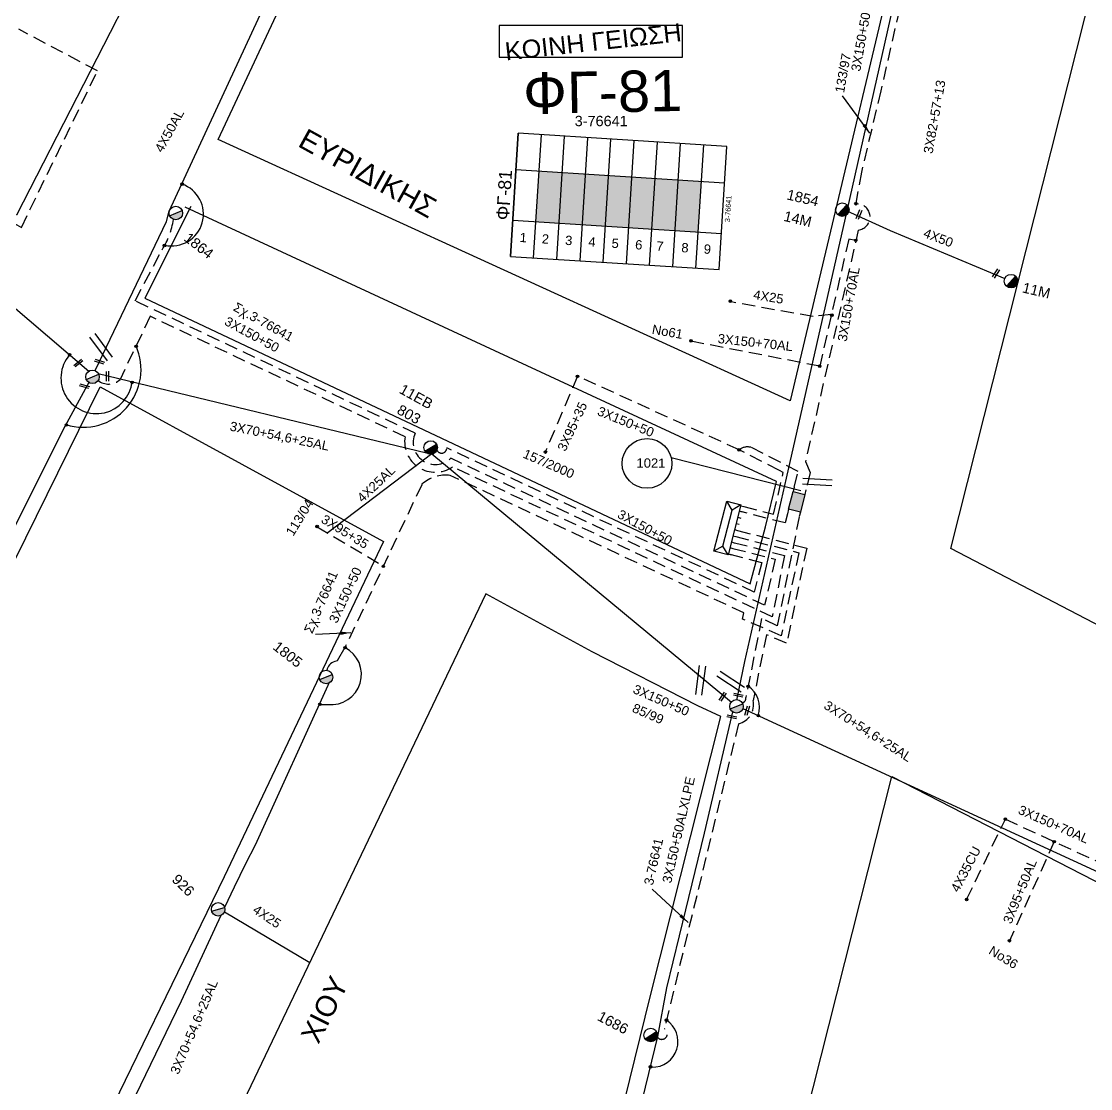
# Model space of a CAD drawing. Header units: millimetres. Extents: x 2087 to 5289, y 222 to 1137.
# Drawn here: x 2795.5 to 2899.1, y 556.6 to 660 of the extents above; entities that cross this region are included whole.
import ezdxf
from ezdxf.enums import TextEntityAlignment as Align

# ---------------------------------------------------------------- set-up
doc = ezdxf.new("R2010")
doc.units = ezdxf.units.MM
doc.linetypes.add('DASHED', pattern=[19.05, 12.7, -6.35])
for name, color, linetype in [('Link Box 4 Διευθύνσεων', 7, 'Continuous'), ('Άγνωστα', 7, 'Continuous'), ('Ασφαλειοκιβώτια Χ.Τ 9 αναχωρήσεων', 7, 'Continuous'), ('Γυμνά εναέρια ΧΤ (3Φ)   4x35CU', 7, 'Continuous'), ('Γυμνά εναέρια ΧΤ και ΦΟΠ (3Φ)   4x50+16AL', 7, 'Continuous'), ('Επιγραφές - Σχήματα', 7, 'Continuous'), ('Καλώδια ΧΤ   3x150+50CU', 7, 'DASHED'), ('Καλώδια ΧΤ   3x150+70AL', 7, 'DASHED'), ('Καλώδια ΧΤ   3x150AL+50CU', 7, 'DASHED'), ('Καλώδια ΧΤ   4x50AL', 7, 'DASHED'), ('Μηχανική τομή', 7, 'Continuous'), ('Στύλος ΦΜ', 7, 'Continuous'), ('Στύλος ΦΜ @ 1', 7, 'Continuous'), ('Συνδέσεις', 7, 'Continuous'), ('Συνεστραμμένα ΧΤ   3x70+54.6+25 AL', 7, 'SYN_LINE'), ('Συνεστραμμενα ΧΤ  4Χ120+25 Al', 7, 'Continuous'), ('Τομή', 7, 'Continuous'), ('Υποσταθμός πόλεως', 7, 'Continuous'), ('Υπόβαθρο ΔΕΗ', 7, 'Continuous'), ('Υπόγεια καλώδια Παροχών ΧΤ   4x25', 7, 'DASHED')]:
    doc.layers.add(name, color=color, linetype=linetype)
doc.styles.add('arial', font='arial.ttf')
doc.styles.get("Standard").update_dxf_attribs({"font": 'arial.ttf'})
doc.linetypes.add('SYN_LINE', pattern='A,0.5,-0.0001,["/\\/\\/\\/",Standard,S=0.1,R=0,X=0,Y=-0.05],-0.25', length=0.7501)
doc.dimstyles.new('ISO-25', dxfattribs={"dimtxt": 2.5, "dimasz": 2.5, "dimexe": 1.25, "dimexo": 0.625, "dimtad": 1, "dimtxsty": 'Standard', "dimcen": 2.5, "dimadec": 0, "dimazin": 0, "dimtfac": 1, "dimtmove": 0, "dimatfit": 3, "dimfxl": 1, "dimarcsym": 0})

# ---------------------------------------------------------------- blocks, each defined once
blk = doc.blocks.new('ΤΟΜΗ')
at = {"layer": 'Τομή', "ltscale": 40}
for p, q in [((-5.68, 0), (5.68, 0)), ((5.68, -2.33), (-5.68, -2.33))]:
    blk.add_line(p, q, dxfattribs=at)
blk = doc.blocks.new('ΜΗΧΑΝΙΚΗ ΤΟΜΗ')
at = {"layer": 'Μηχανική τομή', "ltscale": 40}
for p, q in [((-1.89, 0.78), (1.89, 0.78)), ((1.89, 0), (-1.89, 0))]:
    blk.add_line(p, q, dxfattribs=at)
blk = doc.blocks.new('ΥΠΑΡΧΩΝ ΤΣΙΜΕΝΤΕΝΙΟΣ ΣΤΥΛΟΣ')
at = {"layer": 'Στύλος ΦΜ'}
blk.add_hatch(color=7, dxfattribs=at).paths.add_polyline_path([(-1.29, -2.28, 0.574793), (2.62, 0, 0.268822), (1.3, 2.27)])
at = {"layer": 'Στύλος ΦΜ', "color": 7}
blk.add_line((-1.29, -2.28), (1.3, 2.27), dxfattribs=at)
blk.add_circle((0, 0), 2.62, dxfattribs=at)
at = {"layer": 'Στύλος ΦΜ', "flags": 4}
for tag, p in [('ΑΡΙΘΜΟΣ', (-4.68, 8.05)), ('ΤΥΠΟΣ', (-4.91, 3.03))]:
    blk.add_attdef(tag, p, '', height=4, dxfattribs=at)
blk = doc.blocks.new('LINK BOX 4 ΑΝΑΧΩΡΗΣΕΩΝ')
at = {"layer": 'Link Box 4 Διευθύνσεων', "ltscale": 40}
blk.add_hatch(color=256, dxfattribs=at).paths.add_polyline_path([(-3.54, 0), (-3.54, -4.67), (3.54, -4.67), (3.54, 0)])
for p, q in [((-3.54, 0), (-5.33, 0)), ((5.33, 0), (3.54, 0)), ((-3.54, -4.67), (-5.33, -4.67)), ((5.33, -4.67), (3.54, -4.67))]:
    blk.add_line(p, q, dxfattribs=at)
blk.add_lwpolyline([(-3.54, -4.67), (-3.54, 0), (3.54, 0), (3.54, -4.67)], close=True, dxfattribs=at)
blk = doc.blocks.new('_ΣΥΝΔΕΣΗ')
at = {"layer": 'Συνδέσεις', "linetype": 'SYN_LINE', "ltscale": 40}
blk.add_hatch(color=256, dxfattribs=at).paths.add_polyline_path([(0.5, -0.01, 1), (-0.5, -0.01, 1)])
at = {"layer": 'Συνδέσεις'}
blk.add_circle((0, -0.01), 0.5, dxfattribs=at)
blk = doc.blocks.new('ΑΣΦΑΛΕΙΟΚΙΒΩΤΙΟ ΥΠΟΣΤΑΘΜΟΥ 9 ΑΝΑΧΩΡΗΣΕΩΝ')
at = {"layer": 'Ασφαλειοκιβώτια Χ.Τ 9 αναχωρήσεων', "ltscale": 40}
for p, q in [((-23.8, 40.36), (24.02, 40.36)), ((-9.72, 40.36), (-9.72, -40.64)), ((9.94, 40.36), (9.94, -40.64)), ((-23.8, 31.36), (24.02, 31.36)), ((-23.8, 22.36), (24.02, 22.36)), ((-23.8, 13.36), (24.02, 13.36)), ((-23.8, 4.36), (24.02, 4.36)), ((-23.8, -4.64), (24.02, -4.64)), ((-23.8, -13.64), (24.02, -13.64)), ((-23.8, -22.64), (24.02, -22.64)), ((-23.8, -31.64), (24.02, -31.64))]:
    blk.add_line(p, q, dxfattribs=at)
at = {"layer": 'Ασφαλειοκιβώτια Χ.Τ 9 αναχωρήσεων'}
blk.add_lwpolyline([(-23.8, -40.64), (24.02, -40.64), (24.02, 40.36), (-23.8, 40.36)], close=True, dxfattribs=at)
for s, p in [('1', (-17.96, 37.24)), ('2', (-17.96, 28.67)), ('3', (-17.96, 19.6)), ('4', (-17.96, 10.58)), ('5', (-17.96, 1.57)), ('6', (-17.96, -7.57)), ('7', (-17.96, -15.81)), ('8', (-17.96, -25.5)), ('9', (-17.96, -34.19))]:
    blk.add_text(s, height=3.6, rotation=270, dxfattribs=at).set_placement(p)
at = {"layer": 'Ασφαλειοκιβώτια Χ.Τ 9 αναχωρήσεων', "ltscale": 40}
for tag, height, p in [('ΟΝΟΜΑ', 5, (-0.16, 44.31)), ('ΚΕΙΜΕΝΟ 1', 2, (17.06, 35.59)), ('ΚΕΙΜΕΝΟ 2', 2, (17.06, 26.88)), ('ΚΕΙΜΕΝΟ 3', 2, (17.06, 17.69)), ('ΚΕΙΜΕΝΟ 4', 2, (17.06, 8.71)), ('ΚΕΙΜΕΝΟ 5', 2, (17.06, -0.13)), ('ΚΕΙΜΕΝΟ 6', 2, (17.06, -9.05)), ('ΚΕΙΜΕΝΟ 7', 2, (17.06, -18.13)), ('ΚΕΙΜΕΝΟ 8', 2, (17.06, -26.85)), ('ΚΕΙΜΕΝΟ 9', 2, (17.06, -35.99)), ('ΣΧ', 2, (-0.1, -42.64))]:
    blk.add_attdef(tag, text='', height=height, dxfattribs=at).set_placement(p, align=Align.MIDDLE_CENTER)
blk = doc.blocks.new('ΥΠΟΣΤΑΘΜΟΣ ΠΟΛΕΩΣ 9 ΑΝΑΧΩΡΗΣΕΩΝ')
at = {"layer": 'Υποσταθμός πόλεως', "ltscale": 40}
for p, q in [((-9.63, -2.82), (-9.63, -4)), ((-7.12, -2.82), (-7.12, -4)), ((-4.84, -2.82), (-4.84, -4)), ((-2.36, -2.82), (-2.36, -4)), ((0.09, -2.82), (0.09, -4)), ((2.55, -2.82), (2.55, -4)), ((5.02, -2.82), (5.02, -4)), ((7.48, -2.82), (7.48, -4)), ((9.61, -2.82), (9.61, -4))]:
    blk.add_line(p, q, dxfattribs=at)
blk.add_lwpolyline([(-10.02, 2.82), (10.02, 2.82), (10.02, -2.82), (-10.02, -2.82)], close=True, dxfattribs=at)
for points in [[(-7.21, 0), (-10.02, 2.82)], [(-10.02, -2.82), (-7.21, 0)], [(-7.21, 0), (7.21, 0)], [(7.21, 0), (10.02, 2.82)], [(10.02, -2.82), (7.21, 0)]]:
    blk.add_lwpolyline(points, dxfattribs=at)
at = {"layer": 'Υποσταθμός πόλεως', "linetype": 'SYN_LINE', "ltscale": 40, "flags": 1}
for tag, p in [('ΜΕΤΑΣΧΗΜΑΤΙΣΜΟΣ', (10.79, 1.71)), ('ΙΣΧΥΣ', (10.77, -1.08)), ('ΑΡΙΘΜΟΣ', (10.89, -3.8))]:
    blk.add_attdef(tag, p, '', height=1.8, dxfattribs=at)

msp = doc.modelspace()

# ---------------------------------------------------------------- hatches: boundary and pattern name
at = {"layer": 'Ασφαλειοκιβώτια Χ.Τ 9 αναχωρήσεων'}
h = msp.add_hatch(color=2, dxfattribs=at)
h.dxf.hatch_style = 1
h.paths.add_polyline_path([(2845.66, 645.52), (2845.35, 640.61), (2847.6, 640.47), (2847.91, 645.38)])
h = msp.add_hatch(color=1, dxfattribs=at)
h.dxf.hatch_style = 1
h.paths.add_polyline_path([(2847.91, 645.38), (2847.6, 640.47), (2849.85, 640.33), (2850.15, 645.23)])
h = msp.add_hatch(color=27, dxfattribs=at)
h.dxf.hatch_style = 1
h.paths.add_polyline_path([(2850.15, 645.23), (2849.85, 640.33), (2852.09, 640.19), (2852.4, 645.09)])
h = msp.add_hatch(color=173, dxfattribs=at)
h.dxf.hatch_style = 1
h.paths.add_polyline_path([(2852.4, 645.09), (2852.09, 640.19), (2854.34, 640.05), (2854.65, 644.95)])
h = msp.add_hatch(color=85, dxfattribs=at)
h.dxf.hatch_style = 1
h.paths.add_polyline_path([(2854.65, 644.95), (2854.34, 640.05), (2856.58, 639.91), (2856.89, 644.81)])
h = msp.add_hatch(color=133, dxfattribs=at)
h.dxf.hatch_style = 1
h.paths.add_polyline_path([(2856.89, 644.81), (2856.58, 639.91), (2858.83, 639.77), (2859.14, 644.67)])
at = {"layer": 'Καλώδια ΧΤ   3x150AL+50CU', "linetype": 'DASHED', "ltscale": 0.1}
h = msp.add_hatch(color=30, dxfattribs=at)
h.dxf.hatch_style = 1
h.paths.add_polyline_path([(2861.38, 644.53), (2859.14, 644.67), (2858.83, 639.77), (2861.07, 639.62)])

# ---------------------------------------------------------------- linework, layer by layer
at = {"layer": 'Άγνωστα', "color": 151}
for points in [[(2883.04, 675.37), (2875.47, 641.66), (2869.57, 615.77), (2865.54, 598), (2864.79, 594.27)], [(2875.47, 641.66), (2879.65, 639.75), (2890.76, 635.11)]]:
    msp.add_lwpolyline(points, dxfattribs=at)
at = {"layer": 'Άγνωστα', "color": 1, "linetype": 'DASHED', "ltscale": 0.1}
msp.add_lwpolyline([(2849.39, 625.66), (2846.28, 618.37)], dxfattribs=at)
at = {"layer": 'Άγνωστα', "color": 30, "linetype": 'Continuous', "ltscale": 0.1}
msp.add_lwpolyline([(2763.25, 545.32), (2773.65, 567.27), (2784.25, 589.32), (2785.02, 590.83), (2787.67, 595.95), (2793.06, 607.43), (2799.58, 620.46), (2802.14, 625.15)], dxfattribs=at)
at = {"layer": 'Άγνωστα', "linetype": 'SYN_LINE', "ltscale": 10}
msp.add_lwpolyline([(2835.28, 618.13), (2825.11, 610.4)], dxfattribs=at)
at = {"layer": 'Άγνωστα', "color": 133, "linetype": 'DASHED', "ltscale": 0.1}
msp.add_lwpolyline([(2824.12, 611.09), (2830.63, 607.22)], dxfattribs=at)
at = {"layer": 'Άγνωστα', "color": 133}
for points in [[(2824.43, 593.86), (2825.2, 593.86, 0.839504), (2826.86, 599.35, -3.250225)], [(2826.86, 599.35), (2826.1, 598.06), (2825.87, 598, 0.301948), (2825.11, 597.15, 128.590437)]]:
    msp.add_lwpolyline(points, format="xyb", dxfattribs=at)
msp.add_lwpolyline([(2825.37, 596.03), (2818.18, 580.21), (2817.23, 578.41), (2816.12, 576.15), (2815.21, 574.18)], dxfattribs=at)
at = {"layer": 'Άγνωστα', "color": 2, "linetype": 'DASHED', "ltscale": 0.1}
for points in [[(2887.06, 574.96), (2890.81, 582.74)], [(2895.54, 580.56), (2891.2, 570.95)]]:
    msp.add_lwpolyline(points, dxfattribs=at)
at = {"layer": 'Άγνωστα', "color": 85}
msp.add_arc((2810.09, 641.34), 3.07, 257.2109, 71.5753, dxfattribs=at)
at = {"layer": 'Άγνωστα', "color": 7}
for centre, radius, start, end in [((2801.52, 626.3), 5.6, 252.7044, 24.0757), ((2802.81, 625.47), 3.45, 139.3572, 354.3313)]:
    msp.add_arc(centre, radius, start, end, dxfattribs=at)
at = {"layer": 'Γυμνά εναέρια ΧΤ και ΦΟΠ (3Φ)   4x50+16AL', "color": 85, "ltscale": 0.1}
msp.add_lwpolyline([(2802.68, 626.19), (2809.58, 640.63), (2809.85, 641.62), (2820.1, 663.82)], dxfattribs=at)
at = {"layer": 'Επιγραφές - Σχήματα', "color": 190}
msp.add_lwpolyline([(2841.8, 656.54), (2859.56, 656.54), (2859.56, 659.63), (2841.8, 659.63)], close=True, dxfattribs=at)
at = {"layer": 'Επιγραφές - Σχήματα'}
msp.add_lwpolyline([(2858.45, 617.77), (2871, 614.58)], dxfattribs=at)
msp.add_circle((2856.11, 617.2), 2.41, dxfattribs=at)
at = {"layer": 'Καλώδια ΧΤ   3x150+50CU', "color": 85, "linetype": 'DASHED', "ltscale": 0.1}
msp.add_lwpolyline([(2864.43, 608.97), (2868.51, 607.91), (2867.5, 603.46), (2837.12, 617.7, -0.82459), (2833.65, 620.13), (2806.54, 632.95), (2806.54, 632.95), (2809.15, 637.9, 0.108744), (2810.25, 640.84)], format="xyb", dxfattribs=at)
at = {"layer": 'Καλώδια ΧΤ   3x150+50CU', "color": 1, "linetype": 'DASHED', "ltscale": 0.1}
msp.add_lwpolyline([(2865.47, 613.02), (2868.36, 612.27), (2869.31, 616.33), (2868.94, 616.52), (2865.03, 618.52), (2849.39, 625.66), (2849.39, 625.66)], dxfattribs=at)
at = {"layer": 'Καλώδια ΧΤ   3x150+70AL', "color": 151, "ltscale": 0.1}
msp.add_lwpolyline([(2766.61, 655.02), (2766.73, 654.68, 0.65918), (2769.66, 654.47), (2795.53, 640.06), (2802.9, 655.22), (2795.27, 659.26)], format="xyb", dxfattribs=at)
at = {"layer": 'Καλώδια ΧΤ   3x150+70AL', "color": 85, "linetype": 'DASHED', "ltscale": 0.1}
msp.add_lwpolyline([(2876.34, 642.37), (2876.6, 642.34, -0.889696), (2876.57, 639.81), (2871.45, 617.37), (2871.45, 617.37), (2871.45, 617.37), (2871.92, 616.31), (2871.5, 614.63)], format="xyb", dxfattribs=at)
for points in [[(2876.33, 638.79), (2875.64, 638.92), (2872.83, 626.62)], [(2872.83, 626.62), (2860.3, 629.05)]]:
    msp.add_lwpolyline(points, dxfattribs=at)
at = {"layer": 'Καλώδια ΧΤ   3x150+70AL', "color": 2, "linetype": 'DASHED', "ltscale": 0.1}
msp.add_lwpolyline([(2890.81, 582.74), (2904.4, 576.48, -0.408873), (2905.02, 575.71)], format="xyb", dxfattribs=at)
at = {"layer": 'Καλώδια ΧΤ   3x150AL+50CU', "color": 85, "linetype": 'DASHED', "ltscale": 0.1}
msp.add_lwpolyline([(2904.34, 688.07), (2903.49, 687.71, 0.407607), (2902.24, 684.72, -0.191849), (2902.24, 683.66), (2900.25, 676.09), (2884.76, 679.63), (2884.07, 676.74), (2884.37, 676.32, -0.576382), (2883.5, 674.19), (2878.75, 653.3), (2876.87, 645.43), (2876.33, 642.42)], format="xyb", dxfattribs=at)
at = {"layer": 'Καλώδια ΧΤ   3x150AL+50CU', "color": 30, "linetype": 'DASHED', "ltscale": 0.1}
msp.add_lwpolyline([(2864.57, 609.52), (2869.42, 608.27), (2868.23, 602.34), (2837.27, 616.86, -0.660073), (2832.68, 619.79), (2808.01, 631.45), (2808.01, 631.45), (2805.09, 625.34, -0.378032), (2802.93, 625.25)], format="xyb", dxfattribs=at)
at = {"layer": 'Καλώδια ΧΤ   3x150AL+50CU', "color": 173, "linetype": 'DASHED', "ltscale": 0.1}
msp.add_lwpolyline([(2864.13, 608.4), (2867.22, 607.6), (2866.49, 604.74), (2836.72, 618.7, -0.814951), (2835.77, 618.49)], format="xyb", dxfattribs=at)
at = {"layer": 'Καλώδια ΧΤ   3x150AL+50CU', "color": 1, "linetype": 'DASHED', "ltscale": 0.1}
msp.add_lwpolyline([(2870.37, 614.91), (2870.75, 616.42), (2866.16, 618.76, 0.226676), (2865.03, 618.52)], format="xyb", dxfattribs=at)
at = {"layer": 'Καλώδια ΧΤ   3x150AL+50CU', "color": 133, "linetype": 'DASHED', "ltscale": 0.1}
msp.add_lwpolyline([(2864.72, 610.12), (2870.8, 608.55), (2869.11, 600.51), (2865.37, 602.1), (2865.5, 602.71), (2837.06, 616.04, 0.21303), (2834.32, 615.19, 0.022934), (2834.29, 615.13), (2826.86, 599.35)], format="xyb", dxfattribs=at)
at = {"layer": 'Καλώδια ΧΤ   3x150AL+50CU', "color": 2, "linetype": 'DASHED', "ltscale": 0.1}
msp.add_lwpolyline([(2869.72, 612.33), (2869.49, 611.43), (2865.2, 612.54)], dxfattribs=at)
msp.add_lwpolyline([(2870.85, 612.04), (2868.72, 601.48), (2867.21, 602.19), (2865.68, 594.52, -0.415919), (2865.33, 594.02)], format="xyb", dxfattribs=at)
at = {"layer": 'Καλώδια ΧΤ   3x150AL+50CU', "color": 27, "linetype": 'DASHED', "ltscale": 0.1}
msp.add_lwpolyline([(2864.88, 610.71), (2871.57, 608.98), (2869.63, 599.77), (2867.67, 600.6), (2866.39, 594.23, -0.408164), (2864.97, 591.98), (2857.79, 562.44, -1.254745), (2857.09, 561.63)], format="xyb", dxfattribs=at)
at = {"layer": 'Συνεστραμμένα ΧΤ   3x70+54.6+25 AL', "color": 173, "ltscale": 10}
for points in [[(2766.92, 655.9), (2769.63, 653.81), (2784.46, 641.14), (2802.06, 626.12)], [(2802.98, 625.92), (2834.75, 618.24)]]:
    msp.add_lwpolyline(points, dxfattribs=at)
at = {"layer": 'Συνεστραμμένα ΧΤ   3x70+54.6+25 AL', "color": 173, "linetype": 'SYN_LINE', "ltscale": 10}
msp.add_lwpolyline([(2835.28, 618.13), (2864.28, 594.07)], dxfattribs=at)
at = {"layer": 'Συνεστραμμένα ΧΤ   3x70+54.6+25 AL', "color": 2, "linetype": 'SYN_LINE', "ltscale": 10}
msp.add_lwpolyline([(2865.4, 593.45), (2904.66, 575.37)], dxfattribs=at)
at = {"layer": 'Συνεστραμμένα ΧΤ   3x70+54.6+25 AL', "color": 133, "ltscale": 10}
msp.add_lwpolyline([(2804.05, 551), (2804.62, 551.87), (2811.02, 565.15), (2814.89, 573.42)], dxfattribs=at)
at = {"layer": 'Συνεστραμμενα ΧΤ  4Χ120+25 Al', "color": 27, "linetype": 'SYN_LINE', "ltscale": 10}
msp.add_lwpolyline([(2864.38, 593.14), (2861.66, 581.39), (2859.85, 573.96), (2858.01, 566.38), (2857.11, 561.69), (2853.28, 545.9), (2849.65, 531.85), (2842.83, 509.65)], dxfattribs=at)
at = {"layer": 'Υπόβαθρο ΔΕΗ'}
for points in [[(2828.53, 779.32), (2840.78, 771.65), (2856.21, 762.23), (2838, 725.36), (2833.97, 717.22), (2795.05, 641.25), (2767.56, 656.63), (2828.53, 779.32)], [(2865.19, 756.84), (2897.41, 738.78), (2869.98, 623.25), (2814.59, 648.57), (2865.19, 756.84)], [(2899.31, 663.59), (2937.3, 664.93), (2939.93, 653.85), (2910.14, 596.13), (2885.53, 608.95), (2899.31, 663.59)], [(2811.93, 642.08), (2807.49, 633.22), (2807.49, 633.22)], [(2866.09, 605.53), (2866.09, 605.53), (2867.59, 611.06), (2868.66, 615.45), (2811.4, 642.01)], [(2807.49, 633.22), (2866.09, 605.53)], [(2793.42, 531.83), (2764.13, 545.36), (2803.15, 624.62), (2830.6, 609.65), (2815.18, 577.14), (2801.64, 549.31), (2793.42, 531.83)], [(2879.82, 586.86), (2948.81, 551.37), (2909.94, 479.72), (2858.51, 502.53), (2879.82, 586.86)]]:
    msp.add_lwpolyline(points, dxfattribs=at)
msp.add_lwpolyline([(2803.61, 527.28), (2842.1, 509.85, 0.581532), (2842.21, 509.93), (2851.02, 543.59), (2856.43, 565.51), (2863.25, 592.68), (2861.04, 593.7), (2850.81, 598.95), (2840.5, 604.58), (2803.61, 527.28)], format="xyb", dxfattribs=at)
for centre, radius, start, end in [((2864.5, 593.55), 2.51, 341.8181, 56.1346), ((2856.63, 561.19), 2.48, 268.5902, 56.6963)]:
    msp.add_arc(centre, radius, start, end, dxfattribs=at)
at = {"layer": 'Υπόγεια καλώδια Παροχών ΧΤ   4x25', "color": 85, "ltscale": 0.1}
msp.add_lwpolyline([(2873.97, 631.63), (2872.2, 631.42), (2864.11, 632.87)], dxfattribs=at)
at = {"layer": 'Υπόγεια καλώδια Παροχών ΧΤ   4x25', "color": 133, "linetype": 'SYN_LINE', "ltscale": 10}
msp.add_lwpolyline([(2815.19, 573.75), (2823.45, 568.85)], dxfattribs=at)

# ---------------------------------------------------------------- block references
at = {"layer": 'Link Box 4 Διευθύνσεων', "xscale": 0.2499999999999999, "yscale": 0.2499999999999999, "zscale": 0.2499999999999999, "rotation": 75.88383813725588}
msp.add_blockref('LINK BOX 4 ΑΝΑΧΩΡΗΣΕΩΝ', (2870.04, 613.62), dxfattribs=at)
at = {"layer": 'Ασφαλειοκιβώτια Χ.Τ 9 αναχωρήσεων', "xscale": 0.25, "yscale": 0.25, "zscale": 0.25, "rotation": 86.39969744643845}
msp.add_blockref('ΑΣΦΑΛΕΙΟΚΙΒΩΤΙΟ ΥΠΟΣΤΑΘΜΟΥ 9 ΑΝΑΧΩΡΗΣΕΩΝ', (2853.33, 642.55), dxfattribs=at).add_auto_attribs({'ΟΝΟΜΑ': 'ΦΓ-81', 'ΣΧ': '3-76641'})
at = {"layer": 'Μηχανική τομή'}
for p, xscale, yscale, zscale, rotation in [((2876.54, 641.35), 0.2499999999999994, 0.2499999999999994, 0.2499999999999994, 247.6764654497134), ((2889.83, 635.66), 0.2499999999999994, 0.2499999999999994, 0.2499999999999994, 236.6724222139636), ((2801.11, 626.84), 0.2499999999999997, 0.2499999999999997, 0.2499999999999997, 39.38690250558881), ((2803.07, 626.97), 0.2499999999999997, 0.2499999999999997, 0.2499999999999997, 341.6842110724713), ((2803.97, 625.65), 0.2499999999999997, 0.2499999999999997, 0.2499999999999997, 91.01764853129008), ((2801.66, 624.78), 0.2499999999999997, 0.2499999999999997, 0.2499999999999997, 164.7987080029136), ((2863.51, 594.55), 0.2499999999999998, 0.2499999999999998, 0.2499999999999998, 56.04174480965218), ((2864.97, 594.85), 0.2499999999999998, 0.2499999999999998, 0.2499999999999998, 169.0515205153155), ((2865.9, 593.22), 0.2499999999999998, 0.2499999999999998, 0.2499999999999998, 74.44266566311089), ((2864.34, 592.74), 0.2499999999999998, 0.2499999999999998, 0.2499999999999998, 169.0515205153155)]:
    msp.add_blockref('ΜΗΧΑΝΙΚΗ ΤΟΜΗ', p, dxfattribs=dict(at, xscale=xscale, yscale=yscale, zscale=zscale, rotation=rotation))
at = {"layer": 'Στύλος ΦΜ @ 1', "ltscale": 40}
ref = msp.add_blockref('ΥΠΑΡΧΩΝ ΤΣΙΜΕΝΤΕΝΙΟΣ ΣΤΥΛΟΣ', (2875.02, 641.78), dxfattribs=dict(at, xscale=0.2499999999999999, yscale=0.2499999999999999, zscale=0.2499999999999999, rotation=346.6598574361811))
ref.add_attrib('ΤΥΠΟΣ', '1854', (2869.57, 642.79), dxfattribs={"layer": 'Στύλος ΦΜ', "height": 1, "rotation": 346.6599, "flags": 4})
ref.add_attrib('ΑΡΙΘΜΟΣ', '14Μ', (2869.27, 640.71), dxfattribs={"layer": 'Στύλος ΦΜ', "height": 1, "rotation": 346.6599, "flags": 4})
ref = msp.add_blockref('ΥΠΑΡΧΩΝ ΤΣΙΜΕΝΤΕΝΙΟΣ ΣΤΥΛΟΣ', (2810.48, 641.45), dxfattribs=dict(at, xscale=0.2499999999999999, yscale=0.2499999999999999, zscale=0.2499999999999999, rotation=322.0815134333027))
ref.add_attrib('ΤΥΠΟΣ', '1864', (2811.18, 638.86), dxfattribs={"layer": 'Στύλος ΦΜ', "height": 1, "rotation": 322.0815, "flags": 4})
ref = msp.add_blockref('ΥΠΑΡΧΩΝ ΤΣΙΜΕΝΤΕΝΙΟΣ ΣΤΥΛΟΣ', (2891.36, 634.86), dxfattribs=dict(at, xscale=0.2499999999999999, yscale=0.2499999999999999, zscale=0.2499999999999999, rotation=346.6598574361811))
ref.add_attrib('ΑΡΙΘΜΟΣ', '11Μ', (2892.38, 633.78), dxfattribs={"layer": 'Στύλος ΦΜ', "height": 1, "rotation": 346.6599, "flags": 4})
at = {"layer": 'Στύλος ΦΜ @ 1', "ltscale": 40, "xscale": 0.2499999999999999, "yscale": 0.2499999999999999, "zscale": 0.2499999999999999, "rotation": 321.8555660372701}
for p in [(2802.42, 625.59), (2864.78, 593.66)]:
    msp.add_blockref('ΥΠΑΡΧΩΝ ΤΣΙΜΕΝΤΕΝΙΟΣ ΣΤΥΛΟΣ', p, dxfattribs=at)
at = {"layer": 'Στύλος ΦΜ @ 1', "ltscale": 40}
ref = msp.add_blockref('ΥΠΑΡΧΩΝ ΤΣΙΜΕΝΤΕΝΙΟΣ ΣΤΥΛΟΣ', (2835.17, 618.74), dxfattribs=dict(at, xscale=0.2499999999999997, yscale=0.2499999999999997, zscale=0.2499999999999997, rotation=331.0369859136696))
ref.add_attrib('ΤΥΠΟΣ', '11EB', (2832.03, 624.07), dxfattribs={"layer": 'Στύλος ΦΜ', "height": 1, "rotation": 331.037, "flags": 4})
ref.add_attrib('ΑΡΙΘΜΟΣ', '803', (2831.8, 622.08), dxfattribs={"layer": 'Στύλος ΦΜ', "height": 1, "rotation": 331.037, "flags": 4})
ref = msp.add_blockref('ΥΠΑΡΧΩΝ ΤΣΙΜΕΝΤΕΝΙΟΣ ΣΤΥΛΟΣ', (2825.03, 596.5), dxfattribs=dict(at, xscale=0.2499999999999999, yscale=0.2499999999999999, zscale=0.2499999999999999, rotation=321.8555660372701))
ref.add_attrib('ΤΥΠΟΣ', '1805', (2819.8, 599.27), dxfattribs={"layer": 'Στύλος ΦΜ', "height": 1, "rotation": 321.8556, "flags": 4})
ref = msp.add_blockref('ΥΠΑΡΧΩΝ ΤΣΙΜΕΝΤΕΝΙΟΣ ΣΤΥΛΟΣ', (2814.58, 574), dxfattribs=dict(at, xscale=0.2499999999999999, yscale=0.2499999999999999, zscale=0.2499999999999999, rotation=315.7052260671925))
ref.add_attrib('ΤΥΠΟΣ', '926', (2810.02, 576.8), dxfattribs={"layer": 'Στύλος ΦΜ', "height": 1, "rotation": 315.7052, "flags": 4})
ref = msp.add_blockref('ΥΠΑΡΧΩΝ ΤΣΙΜΕΝΤΕΝΙΟΣ ΣΤΥΛΟΣ', (2856.47, 561.82), dxfattribs=dict(at, xscale=0.2499999999999999, yscale=0.2499999999999999, zscale=0.2499999999999999, rotation=332.2072034596766))
ref.add_attrib('ΤΥΠΟΣ', '1686', (2851.21, 563.31), dxfattribs={"layer": 'Στύλος ΦΜ', "height": 1, "rotation": 332.2072, "flags": 4})
at = {"layer": 'Συνδέσεις', "xscale": 0.25, "yscale": 0.25, "zscale": 0.25}
for p in [(2811.1, 644.25), (2876.34, 642.36), (2876.32, 638.81), (2809.39, 638.32), (2864.18, 632.92), (2874, 631.56), (2806.65, 628.54), (2860.37, 629.08), (2800.2, 627.73), (2872.83, 626.62), (2849.38, 625.64), (2806.26, 625.05), (2799.88, 620.92), (2846.27, 618.3), (2865.04, 618.52), (2824.16, 611.09), (2830.58, 607.24), (2826.87, 599.35), (2865.9, 595.61), (2824.44, 593.86), (2866.89, 592.77), (2890.81, 582.74), (2895.54, 580.56), (2887.06, 574.96), (2891.2, 570.96), (2857.99, 563.26), (2856.44, 558.75)]:
    msp.add_blockref('_ΣΥΝΔΕΣΗ', p, dxfattribs=at)
at = {"layer": 'Τομή'}
for p, xscale, yscale, zscale, rotation in [((2803.48, 628.63), 0.2499999999999998, 0.2499999999999998, 0.2499999999999998, 306.3664392398006), ((2872.62, 615.69), 0.25, 0.25, 0.25, 357.360820632065), ((2861.58, 596.15), 0.25, 0.25, 0.25, 262.7982607523363), ((2864.37, 596.29), 0.25, 0.25, 0.25, 326.8629589712561)]:
    msp.add_blockref('ΤΟΜΗ', p, dxfattribs=dict(at, xscale=xscale, yscale=yscale, zscale=zscale, rotation=rotation))
at = {"layer": 'Υποσταθμός πόλεως', "xscale": 0.2499999999998015, "yscale": 0.2499999999998015, "zscale": 0.2499999999998015, "rotation": 75.48453312034437}
msp.add_blockref('ΥΠΟΣΤΑΘΜΟΣ ΠΟΛΕΩΣ 9 ΑΝΑΧΩΡΗΣΕΩΝ', (2863.9, 610.94), dxfattribs=at)

# ---------------------------------------------------------------- texts
at = {"ltscale": 40, "insert": (2844.07, 655.04), "char_height": 4, "width": 21.1415, "attachment_point": 1, "rotation": 1.1435, "style": 'arial'}
msp.add_mtext('{\\fArial|b0|i0|c204|p34;Ф}Γ-81', dxfattribs=at)
at = {"layer": 'Άγνωστα', "ltscale": 40, "char_height": 0.9, "attachment_point": 1, "style": 'arial'}
for s, insert, width, rotation in [('3X150+50', (2875.86, 655.28), 69.1904, 79.8741), ('133/97', (2874.3, 653.2), 69.1904, 79.8741), ('3X82+57+13', (2882.87, 647.31), 69.1904, 79.8741), ('4X50', (2883.11, 640), 68.5625, 339.2035), ('Σχ.3-76641', (2816.39, 632.85), 68.5625, 331), ('3X150+50', (2815.54, 631.47), 69.1904, 331.4846), ('Νο61', (2856.69, 630.66), 68.5625, 350.0179), ('3X95+35', (2847.39, 618.67), 69.1904, 64.8489), ('3X150+50', (2851.56, 622.75), 69.1904, 337.7133), ('157/2000', (2844.37, 618.62), 68.5625, 336.5573), ('4X25AL', (2827.94, 614.01), 68.5625, 43.4486), ('113/04', (2821.08, 610.56), 68.5625, 58.4096), ('3X95+35', (2824.94, 612.3), 68.5625, 328.5222), ('3X150+50', (2853.59, 612.78), 69.1904, 331.4846), ('3X150+50', (2825.27, 602.02), 22.2664, 64.9836), ('Σχ.3-76641', (2822.86, 601), 22.2664, 66.845), ('3X150+50', (2855.02, 595.82), 68.5625, 336.5573), ('85/99', (2854.95, 593.99), 68.5625, 336.5573), ('3X150+50ALXLPE', (2857.57, 576.67), 69.1904, 77.2865), ('3-76641', (2855.8, 576.47), 69.1904, 77.2865), ('3X95+50AL', (2890.55, 572.86), 69.1904, 67.7102), ('Νο36', (2889.58, 570.52), 69.1904, 328.4446)]:
    msp.add_mtext(s, dxfattribs=dict(at, insert=insert, width=width, rotation=rotation))
at = {"layer": 'Άγνωστα', "insert": (2849.11, 650.87), "char_height": 1, "width": 20.2093, "attachment_point": 1}
msp.add_mtext('3-76641', dxfattribs=at)
at = {"layer": 'Γυμνά εναέρια ΧΤ (3Φ)   4x35CU', "ltscale": 40, "insert": (2885.47, 576), "char_height": 0.9, "width": 69.1904, "attachment_point": 1, "rotation": 62.3244, "style": 'arial'}
msp.add_mtext('4X35CU', dxfattribs=at)
at = {"layer": 'Επιγραφές - Σχήματα', "color": 190, "insert": (2842.26, 657.97), "char_height": 1.75, "width": 17.5655, "attachment_point": 1, "rotation": 6.3028}
msp.add_mtext('KOINH ΓΕΙΩΣΗ', dxfattribs=at)
at = {"layer": 'Επιγραφές - Σχήματα', "ltscale": 40, "char_height": 2, "width": 21.1415, "attachment_point": 1, "style": 'arial'}
for s, insert, rotation in [('ΕΥΡΙΔΙΚΗΣ', (2823.16, 649.72), 331.0093), ('XIOY', (2822.5, 561.75), 63.529)]:
    msp.add_mtext(s, dxfattribs=dict(at, insert=insert, rotation=rotation))
at = {"layer": 'Επιγραφές - Σχήματα', "insert": (2855.1, 617.7), "char_height": 0.9, "width": 8.5591, "attachment_point": 1, "rotation": 359.4102}
msp.add_mtext('1021', dxfattribs=at)
at = {"layer": 'Καλώδια ΧΤ   3x150+70AL', "ltscale": 40, "char_height": 0.9, "width": 69.1904, "attachment_point": 1, "style": 'arial'}
for insert, rotation in [((2874.55, 629.11), 79.8741), ((2863.02, 629.76), 353.7636), ((2892.33, 584.13), 336.1699)]:
    msp.add_mtext('3X150+70AL', dxfattribs=dict(at, insert=insert, rotation=rotation))
at = {"layer": 'Καλώδια ΧΤ   4x50AL', "ltscale": 40, "insert": (2808.39, 647.68), "char_height": 0.9, "width": 69.1904, "attachment_point": 1, "rotation": 61.3488, "style": 'arial'}
msp.add_mtext('4X50AL', dxfattribs=at)
at = {"layer": 'Συνεστραμμένα ΧΤ   3x70+54.6+25 AL', "ltscale": 40, "char_height": 0.9, "attachment_point": 1, "style": 'arial'}
for insert, width, rotation in [((2815.83, 621.28), 69.1904, 348.3691), ((2873.63, 594.28), 22.2664, 327.3703), ((2809.91, 558.29), 22.2664, 66.845)]:
    msp.add_mtext('3X70+54,6+25AL', dxfattribs=dict(at, insert=insert, width=width, rotation=rotation))
at = {"layer": 'Υπόγεια καλώδια Παροχών ΧΤ   4x25', "ltscale": 40, "char_height": 0.9, "attachment_point": 1, "style": 'arial'}
for insert, width, rotation in [((2866.5, 634.02), 68.5625, 350.5901), ((2818.35, 574.5), 67.6025, 326.0771)]:
    msp.add_mtext('4X25', dxfattribs=dict(at, insert=insert, width=width, rotation=rotation))

# ---------------------------------------------------------------- leaders
at = {"layer": 'Επιγραφές - Σχήματα', "ltscale": 40}
for points in [[(2877.7, 649.19), (2875.04, 652.81)], [(2827.42, 600.8), (2824.01, 600.61)], [(2860.08, 572.72), (2856.62, 575.95)]]:
    msp.add_leader(points, dimstyle='ISO-25', override={"dimasz": 1, "dimtad": 0}, dxfattribs=at)

doc.saveas('drawing.dxf')
